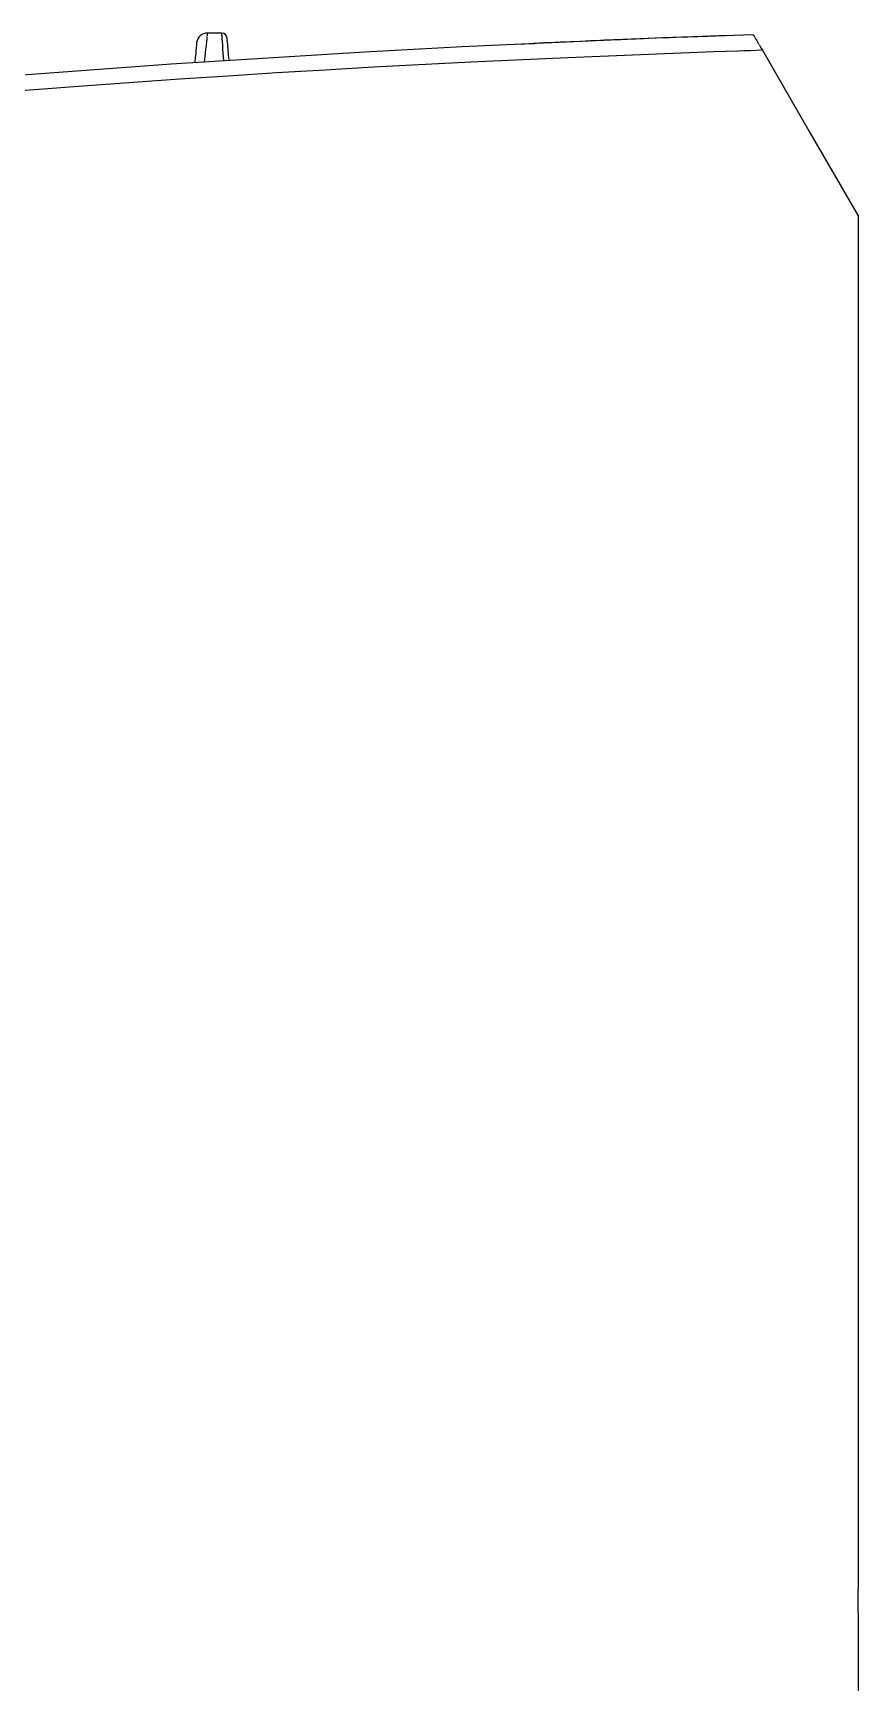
# Model space of a CAD drawing. Header units: millimetres. Extents: x 1291 to 5660, y 748 to 2981.
# Drawn here: x 2709.2 to 2786.3, y 2386.6 to 2541.1 of the extents above; entities that cross this region are included whole.
import ezdxf

# ---------------------------------------------------------------- set-up
doc = ezdxf.new("R2010")
doc.units = ezdxf.units.MM

msp = doc.modelspace()

# ---------------------------------------------------------------- linework, layer by layer
for points in [[(2703.97, 2536.89), (2722.09, 2538.23), (2740.22, 2539.36), (2749.3, 2539.85), (2758.37, 2540.27), (2767.45, 2540.65), (2776.54, 2540.97), (2776.54, 2540.97), (2776.54, 2540.96), (2776.55, 2540.95), (2776.56, 2540.94), (2776.58, 2540.9), (2776.61, 2540.85), (2776.62, 2540.84), (2776.62, 2540.83), (2776.63, 2540.82)], [(2725.44, 2540.77), (2725.43, 2540.72), (2725.43, 2540.69), (2725.43, 2540.66), (2725.42, 2540.63), (2725.42, 2540.59), (2725.39, 2540.31), (2725.35, 2539.97), (2725.31, 2539.6), (2725.26, 2539.19), (2725.17, 2538.37)], [(2725.47, 2541.11), (2725.47, 2541.08), (2725.46, 2540.98), (2725.45, 2540.91), (2725.44, 2540.82)], [(2727.02, 2538.48), (2726.96, 2539.25), (2726.93, 2539.64), (2726.91, 2540.01), (2726.89, 2540.33), (2726.87, 2540.6), (2726.86, 2540.67), (2726.86, 2540.72), (2726.86, 2540.77), (2726.85, 2540.82), (2726.84, 2540.91), (2726.84, 2540.97), (2726.83, 2541.03), (2726.83, 2541.07), (2726.83, 2541.1)], [(2754.28, 2540.06), (2756.04, 2540.14), (2756.04, 2540.16), (2756.03, 2540.17), (2756.53, 2540.19), (2757.02, 2540.21), (2757.5, 2540.23), (2757.99, 2540.26), (2758.12, 2540.26), (2758.24, 2540.27), (2758.36, 2540.27), (2758.48, 2540.28), (2758.72, 2540.29), (2758.96, 2540.3), (2759.44, 2540.32), (2760.38, 2540.36), (2761.29, 2540.4), (2761.75, 2540.42), (2762.2, 2540.44), (2762.63, 2540.46), (2763.07, 2540.47), (2763.51, 2540.5), (2763.62, 2540.5), (2763.72, 2540.5), (2763.94, 2540.51), (2764.15, 2540.52), (2764.36, 2540.53), (2764.76, 2540.54), (2765.17, 2540.56), (2765.56, 2540.58), (2765.94, 2540.59), (2766.32, 2540.6), (2766.69, 2540.62), (2767.4, 2540.65), (2768.07, 2540.68), (2768.16, 2540.68), (2768.32, 2540.69), (2768.4, 2540.69), (2768.56, 2540.69), (2768.72, 2540.7), (2769.02, 2540.71), (2769.32, 2540.72), (2769.88, 2540.74), (2770.4, 2540.76), (2770.89, 2540.78), (2771.35, 2540.79), (2771.76, 2540.81), (2772.14, 2540.83), (2772.32, 2540.83), (2772.49, 2540.84), (2772.65, 2540.84), (2772.73, 2540.85), (2772.8, 2540.85), (2773.07, 2540.86), (2773.31, 2540.87), (2773.51, 2540.87), (2773.67, 2540.88), (2773.8, 2540.88), (2773.89, 2540.89), (2773.96, 2540.89)], [(2772.53, 2540.84), (2772.57, 2540.84)], [(2776.64, 2540.79), (2776.65, 2540.78), (2776.67, 2540.74)], [(2776.7, 2540.7), (2776.73, 2540.66), (2776.75, 2540.61)], [(2776.77, 2540.58), (2776.78, 2540.56)], [(2776.8, 2540.53), (2776.81, 2540.51), (2776.87, 2540.4), (2776.94, 2540.28), (2776.97, 2540.22), (2777.01, 2540.16)], [(2777.03, 2540.13), (2777.04, 2540.09), (2777.07, 2540.06)], [(2777.09, 2540.03), (2777.16, 2539.9), (2777.31, 2539.63), (2777.4, 2539.5), (2781.87, 2531.75), (2786.35, 2523.99), (2786.35, 2395.56), (2786.34, 2395.36), (2786.34, 2393.3), (2786.35, 2393.1), (2786.34, 2336.23)], [(2777.39, 2539.5), (2776.83, 2539.47), (2776.26, 2539.46), (2775.68, 2539.44), (2775.12, 2539.42), (2773.98, 2539.38), (2772.84, 2539.35), (2770.57, 2539.26), (2768.29, 2539.17), (2763.75, 2538.99), (2759.2, 2538.8), (2750.12, 2538.38), (2741.03, 2537.9), (2736.5, 2537.63), (2731.95, 2537.37), (2727.42, 2537.08), (2722.88, 2536.78), (2713.81, 2536.14), (2704.74, 2535.44)], [(2724.44, 2539.81), (2724.43, 2539.76), (2724.43, 2539.71), (2724.41, 2539.54), (2724.4, 2539.42), (2724.39, 2539.29), (2724.38, 2539.15), (2724.36, 2539), (2724.34, 2538.85), (2724.33, 2538.69), (2724.31, 2538.52), (2724.3, 2538.35)]]:
    msp.add_lwpolyline(points)
msp.add_lwpolyline([(2727.5, 2538.53), (2727.47, 2538.86), (2727.46, 2539.04), (2727.44, 2539.2), (2727.43, 2539.37), (2727.42, 2539.52), (2727.41, 2539.67), (2727.39, 2539.81), (2727.38, 2539.94), (2727.38, 2540.06), (2727.37, 2540.12), (2727.37, 2540.17), (2727.36, 2540.22), (2727.36, 2540.27), (2727.34, 2540.43), (2727.33, 2540.55), (2727.33, 2540.62), (2727.32, 2540.64, 0.389246), (2726.83, 2541.1), (2725.48, 2541.11, 0.391989), (2724.47, 2540.21), (2724.47, 2540.19), (2724.46, 2540.12), (2724.46, 2540.07), (2724.45, 2540.01), (2724.45, 2539.94), (2724.44, 2539.86)], format="xyb")

doc.saveas('drawing.dxf')
